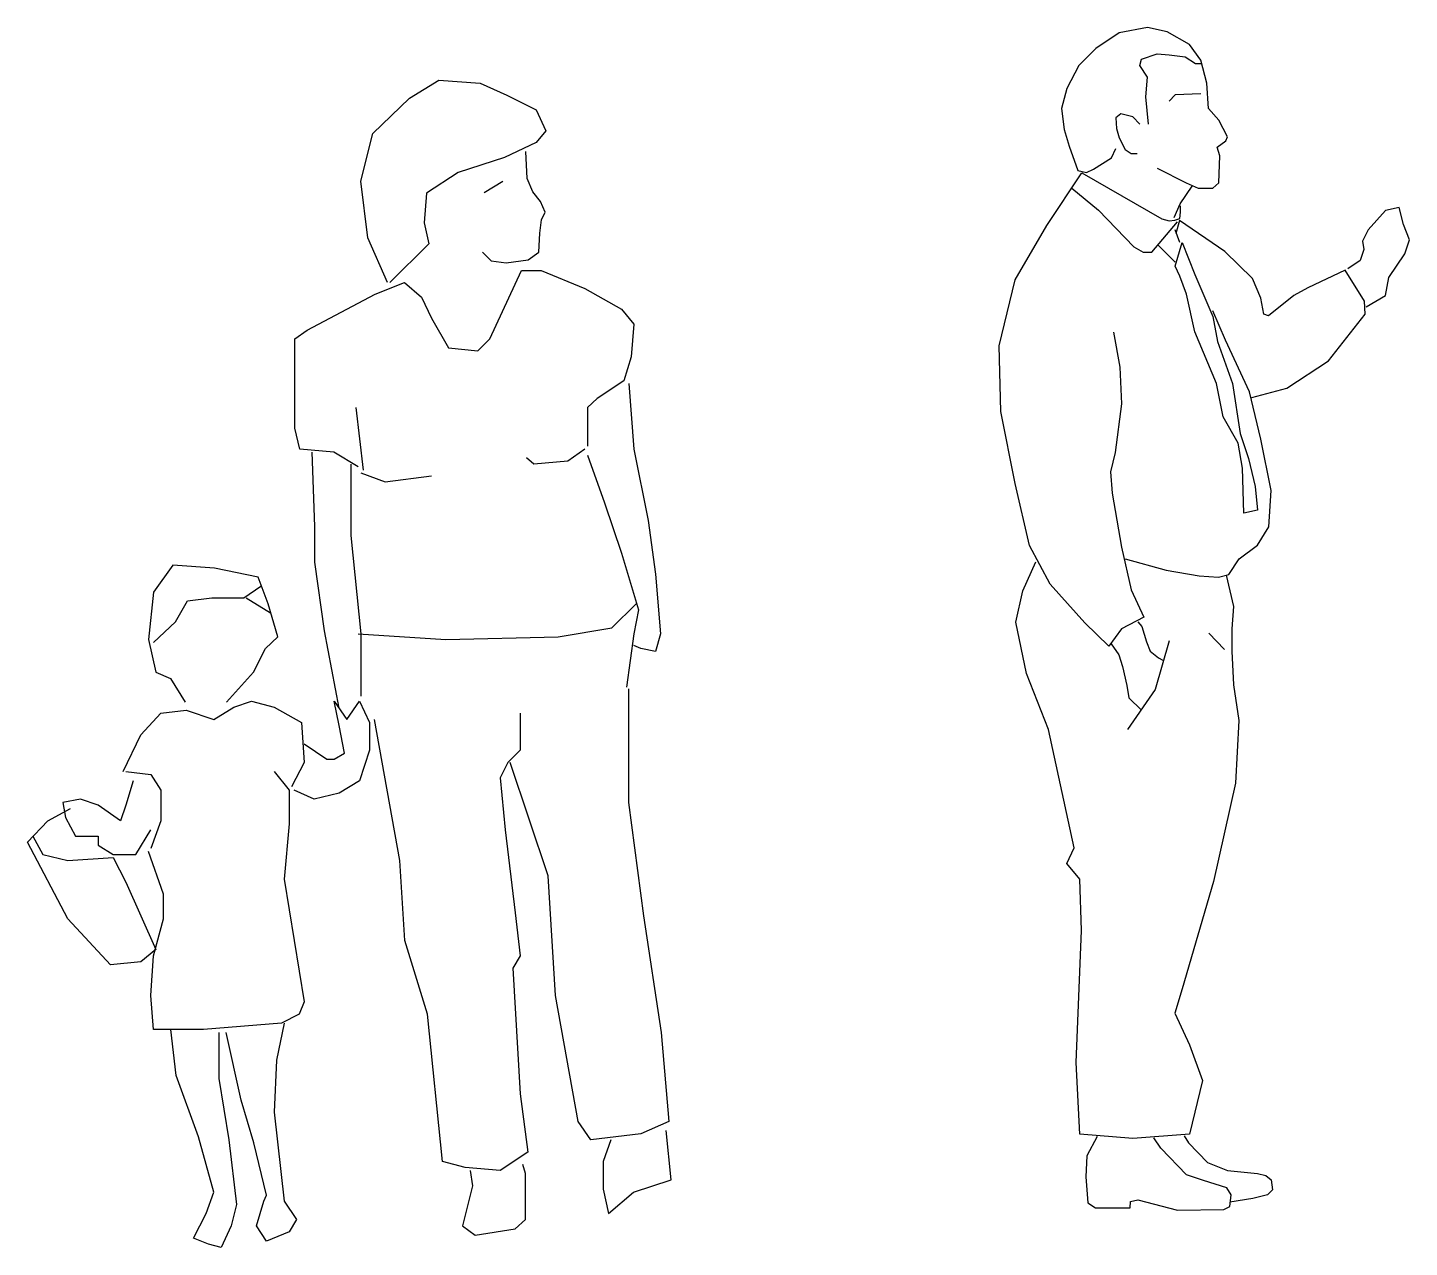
# Model space of a CAD drawing. Header units: millimetres. Extents: x -1543.84 to -1541.98, y 1859.5 to 1861.14.
import ezdxf

# ---------------------------------------------------------------- set-up
doc = ezdxf.new("R2010")
doc.units = ezdxf.units.MM
doc.header["$LTSCALE"] = 10
doc.layers.add('Humanos', color=2, linetype='Continuous')

msp = doc.modelspace()

# ---------------------------------------------------------------- linework, layer by layer
at = {"layer": 'Humanos'}
for p, q in [((-1543.3279, 1861.0434), (-1543.2885, 1861.0674)), ((-1543.2885, 1861.0674), (-1543.2329, 1861.0634)), ((-1543.2329, 1861.0634), (-1543.1969, 1861.0474)), ((-1543.377, 1860.9955), (-1543.3279, 1861.0434)), ((-1543.1969, 1861.0474), (-1543.1575, 1861.0274)), ((-1543.1575, 1861.0274), (-1543.1445, 1860.9995)), ((-1543.3934, 1860.9315), (-1543.377, 1860.9955)), ((-1543.1575, 1860.9834), (-1543.2002, 1860.9634)), ((-1543.1445, 1860.9995), (-1543.1575, 1860.9834)), ((-1543.2002, 1860.9634), (-1543.2624, 1860.9434)), ((-1543.1695, 1860.9353), (-1543.1716, 1860.9713)), ((-1543.3836, 1860.8555), (-1543.3934, 1860.9315)), ((-1543.2624, 1860.9434), (-1543.3049, 1860.9155)), ((-1543.2023, 1860.9313), (-1543.2275, 1860.9159)), ((-1543.1622, 1860.9172), (-1543.1695, 1860.9353)), ((-1543.3049, 1860.9155), (-1543.3082, 1860.8755)), ((-1543.1517, 1860.9043), (-1543.1622, 1860.9172)), ((-1543.1454, 1860.8902), (-1543.1517, 1860.9043)), ((-1543.1506, 1860.8799), (-1543.1454, 1860.8902)), ((-1543.3082, 1860.8755), (-1543.3016, 1860.8475)), ((-1543.1527, 1860.862), (-1543.1506, 1860.8799)), ((-1543.3573, 1860.7956), (-1543.3836, 1860.8555)), ((-1543.1538, 1860.8361), (-1543.1527, 1860.862)), ((-1542.2928, 1860.8492), (-1542.2989, 1860.8661)), ((-1543.3016, 1860.8475), (-1543.354, 1860.7956)), ((-1543.2296, 1860.8361), (-1543.2181, 1860.8245)), ((-1543.1685, 1860.8258), (-1543.1538, 1860.8361)), ((-1543.2181, 1860.8245), (-1543.1981, 1860.822)), ((-1543.1981, 1860.822), (-1543.1685, 1860.8258)), ((-1543.2197, 1860.7196), (-1543.1772, 1860.8115)), ((-1543.1772, 1860.8115), (-1543.1511, 1860.8115)), ((-1543.1511, 1860.8115), (-1543.092, 1860.7875)), ((-1543.4655, 1860.7315), (-1543.3737, 1860.7796)), ((-1543.3737, 1860.7796), (-1543.3343, 1860.7956)), ((-1543.3343, 1860.7956), (-1543.3115, 1860.7756)), ((-1543.092, 1860.7875), (-1543.0429, 1860.7596)), ((-1543.3115, 1860.7756), (-1543.2984, 1860.7475)), ((-1543.0429, 1860.7596), (-1543.0265, 1860.7396)), ((-1543.2984, 1860.7475), (-1543.2754, 1860.7075)), ((-1543.4818, 1860.7196), (-1543.4655, 1860.7315)), ((-1543.0265, 1860.7396), (-1543.0298, 1860.6956)), ((-1543.4818, 1860.5997), (-1543.4818, 1860.7196)), ((-1543.2754, 1860.7075), (-1543.2361, 1860.7035)), ((-1543.2361, 1860.7035), (-1543.2197, 1860.7196)), ((-1543.0298, 1860.6956), (-1543.0396, 1860.6635)), ((-1543.0396, 1860.6635), (-1543.0757, 1860.6396)), ((-1543.0331, 1860.6596), (-1543.0265, 1860.5716)), ((-1543.0757, 1860.6396), (-1543.0887, 1860.6275)), ((-1543.4, 1860.6275), (-1543.3901, 1860.5435)), ((-1543.0887, 1860.6275), (-1543.0887, 1860.5756)), ((-1543.4752, 1860.5716), (-1543.4818, 1860.5997)), ((-1543.4294, 1860.5676), (-1543.4752, 1860.5716)), ((-1543.4589, 1860.5676), (-1543.4556, 1860.4676)), ((-1543.3967, 1860.5476), (-1543.4294, 1860.5676)), ((-1543.1608, 1860.5516), (-1543.1706, 1860.5597)), ((-1543.115, 1860.5556), (-1543.1608, 1860.5516)), ((-1543.092, 1860.5716), (-1543.115, 1860.5556)), ((-1543.0887, 1860.5635), (-1543.0659, 1860.4995)), ((-1543.0265, 1860.5716), (-1543.0069, 1860.4756)), ((-1543.4064, 1860.5516), (-1543.4064, 1860.4557)), ((-1543.3934, 1860.5397), (-1543.3606, 1860.5276)), ((-1543.3606, 1860.5276), (-1543.2984, 1860.5356)), ((-1543.0659, 1860.4995), (-1543.0429, 1860.4316)), ((-1543.4556, 1860.4676), (-1543.4556, 1860.4195)), ((-1543.0069, 1860.4756), (-1542.9971, 1860.4036)), ((-1543.4064, 1860.4557), (-1543.3934, 1860.3236)), ((-1543.0429, 1860.4316), (-1543.0199, 1860.3557)), ((-1543.6456, 1860.4157), (-1543.6717, 1860.3795)), ((-1543.5899, 1860.4116), (-1543.6456, 1860.4157)), ((-1543.531, 1860.3995), (-1543.5899, 1860.4116)), ((-1543.4556, 1860.4195), (-1543.4425, 1860.3276)), ((-1543.5505, 1860.3716), (-1543.5277, 1860.3876)), ((-1543.5177, 1860.3636), (-1543.531, 1860.3995)), ((-1542.9971, 1860.4036), (-1542.9905, 1860.3236)), ((-1543.6717, 1860.3795), (-1543.6783, 1860.3157)), ((-1543.6259, 1860.3676), (-1543.5932, 1860.3716)), ((-1543.5932, 1860.3716), (-1543.5505, 1860.3716)), ((-1543.5473, 1860.3716), (-1543.5146, 1860.3516)), ((-1543.6423, 1860.3395), (-1543.6259, 1860.3676)), ((-1543.5047, 1860.3195), (-1543.5177, 1860.3636)), ((-1543.056, 1860.3317), (-1543.0232, 1860.3636)), ((-1543.0199, 1860.3557), (-1543.0265, 1860.3236)), ((-1543.6717, 1860.3117), (-1543.6423, 1860.3395)), ((-1542.3494, 1860.3397), (-1542.3436, 1860.3334)), ((-1542.3436, 1860.3334), (-1542.3377, 1860.3128)), ((-1543.6783, 1860.3157), (-1543.6684, 1860.2717)), ((-1543.5211, 1860.3036), (-1543.5047, 1860.3195)), ((-1543.4425, 1860.3276), (-1543.4228, 1860.2236)), ((-1543.3967, 1860.3236), (-1543.2788, 1860.3157)), ((-1543.3934, 1860.3236), (-1543.3934, 1860.2396)), ((-1543.2788, 1860.3157), (-1543.1281, 1860.3195)), ((-1543.1281, 1860.3195), (-1543.056, 1860.3317)), ((-1543.0265, 1860.3236), (-1543.0363, 1860.2517)), ((-1542.9905, 1860.3236), (-1542.9971, 1860.2996)), ((-1542.2326, 1860.3024), (-1542.2538, 1860.3242)), ((-1543.5374, 1860.2717), (-1543.5211, 1860.3036)), ((-1543.0168, 1860.3036), (-1543.0265, 1860.3076)), ((-1542.9971, 1860.2996), (-1543.0168, 1860.3036)), ((-1542.3377, 1860.3128), (-1542.3325, 1860.3003)), ((-1542.3216, 1860.2911), (-1542.3156, 1860.288)), ((-1543.6684, 1860.2717), (-1543.6489, 1860.2636)), ((-1543.6489, 1860.2636), (-1543.6292, 1860.2317)), ((-1543.5735, 1860.2317), (-1543.5374, 1860.2717)), ((-1543.0336, 1860.2497), (-1543.0336, 1860.097)), ((-1543.6618, 1860.2166), (-1543.628, 1860.2209)), ((-1543.628, 1860.2209), (-1543.5909, 1860.2084)), ((-1543.5909, 1860.2084), (-1543.5639, 1860.2249)), ((-1543.5639, 1860.2249), (-1543.5403, 1860.2331)), ((-1543.5403, 1860.2331), (-1543.5098, 1860.2249)), ((-1543.5098, 1860.2249), (-1543.4727, 1860.2043)), ((-1543.4221, 1860.2001), (-1543.4288, 1860.2331)), ((-1543.4288, 1860.2331), (-1543.4118, 1860.2084)), ((-1543.4118, 1860.2084), (-1543.395, 1860.2331)), ((-1543.395, 1860.2331), (-1543.3815, 1860.2043)), ((-1543.6888, 1860.1878), (-1543.6618, 1860.2166)), ((-1543.4727, 1860.2043), (-1543.4692, 1860.1506)), ((-1543.3815, 1860.2043), (-1543.3815, 1860.1671)), ((-1543.3409, 1860.0187), (-1543.3747, 1860.2084)), ((-1543.1789, 1860.2166), (-1543.1789, 1860.1671)), ((-1543.7124, 1860.1383), (-1543.6888, 1860.1878)), ((-1543.4153, 1860.1631), (-1543.4221, 1860.2001)), ((-1543.4692, 1860.1754), (-1543.4389, 1860.1548)), ((-1543.3815, 1860.1671), (-1543.395, 1860.126)), ((-1543.1789, 1860.1671), (-1543.1957, 1860.1506)), ((-1543.4692, 1860.1506), (-1543.4862, 1860.1178)), ((-1543.4389, 1860.1548), (-1543.4288, 1860.1548)), ((-1543.4288, 1860.1548), (-1543.4153, 1860.1631)), ((-1543.1957, 1860.1506), (-1543.2059, 1860.1301)), ((-1543.1416, 1859.9982), (-1543.1924, 1860.1506)), ((-1543.7091, 1860.1383), (-1543.6753, 1860.1343)), ((-1543.6753, 1860.1343), (-1543.6618, 1860.1135)), ((-1543.5098, 1860.1383), (-1543.4895, 1860.1135)), ((-1543.2059, 1860.1301), (-1543.1991, 1860.06)), ((-1543.6989, 1860.126), (-1543.7091, 1860.093)), ((-1543.6618, 1860.1135), (-1543.6618, 1860.0723)), ((-1543.4895, 1860.1135), (-1543.4895, 1860.0682)), ((-1543.4557, 1860.1013), (-1543.4827, 1860.1135)), ((-1543.4221, 1860.1095), (-1543.4557, 1860.1013)), ((-1543.395, 1860.126), (-1543.4221, 1860.1095)), ((-1543.77, 1860.1013), (-1543.7935, 1860.097)), ((-1543.7935, 1860.097), (-1543.7901, 1860.0765)), ((-1543.7462, 1860.093), (-1543.77, 1860.1013)), ((-1543.7159, 1860.0723), (-1543.7462, 1860.093)), ((-1543.7091, 1860.093), (-1543.7159, 1860.0723)), ((-1543.0336, 1860.097), (-1543.0133, 1859.9444)), ((-1543.8409, 1860.0435), (-1543.8138, 1860.0723)), ((-1543.8138, 1860.0723), (-1543.7833, 1860.0888)), ((-1543.7901, 1860.0765), (-1543.7766, 1860.0517)), ((-1543.6618, 1860.0723), (-1543.6753, 1860.0352)), ((-1543.6956, 1860.027), (-1543.6753, 1860.06)), ((-1543.4895, 1860.0682), (-1543.4963, 1859.9939)), ((-1543.1991, 1860.06), (-1543.1856, 1859.9486)), ((-1543.7868, 1859.9404), (-1543.8409, 1860.0435)), ((-1543.8341, 1860.0517), (-1543.8206, 1860.027)), ((-1543.7766, 1860.0517), (-1543.7462, 1860.0517)), ((-1543.7462, 1860.0517), (-1543.7462, 1860.0393)), ((-1543.7462, 1860.0393), (-1543.726, 1860.027)), ((-1543.8206, 1860.027), (-1543.7868, 1860.0187)), ((-1543.7868, 1860.0187), (-1543.726, 1860.0229)), ((-1543.726, 1860.027), (-1543.6956, 1860.027)), ((-1543.726, 1860.0229), (-1543.7091, 1859.9899)), ((-1543.6585, 1859.9734), (-1543.6786, 1860.031)), ((-1543.3342, 1859.9114), (-1543.3409, 1860.0187)), ((-1543.1315, 1859.8373), (-1543.1416, 1859.9982)), ((-1543.7091, 1859.9899), (-1543.6888, 1859.9444)), ((-1543.4963, 1859.9939), (-1543.4827, 1859.9114)), ((-1543.6585, 1859.9404), (-1543.6585, 1859.9734)), ((-1543.6888, 1859.9444), (-1543.6686, 1859.8991)), ((-1543.1856, 1859.9486), (-1543.1789, 1859.8909)), ((-1543.0133, 1859.9444), (-1542.9897, 1859.7878)), ((-1543.7294, 1859.8786), (-1543.7868, 1859.9404)), ((-1543.6719, 1859.8909), (-1543.6585, 1859.9404)), ((-1543.4827, 1859.9114), (-1543.4692, 1859.829)), ((-1543.3038, 1859.8125), (-1543.3342, 1859.9114)), ((-1543.6686, 1859.8991), (-1543.6888, 1859.8826)), ((-1543.6753, 1859.8373), (-1543.6719, 1859.8909)), ((-1543.1789, 1859.8909), (-1543.1889, 1859.8743)), ((-1543.6888, 1859.8826), (-1543.7294, 1859.8786)), ((-1543.1889, 1859.8743), (-1543.1789, 1859.7052)), ((-1543.6719, 1859.7918), (-1543.6753, 1859.8373)), ((-1543.1012, 1859.6682), (-1543.1315, 1859.8373)), ((-1543.476, 1859.8125), (-1543.4997, 1859.8001)), ((-1543.4692, 1859.829), (-1543.476, 1859.8125)), ((-1543.2836, 1859.6146), (-1543.3038, 1859.8125)), ((-1543.4997, 1859.8001), (-1543.6044, 1859.7918)), ((-1543.4963, 1859.8001), (-1543.5065, 1859.7507)), ((-1543.6044, 1859.7918), (-1543.6719, 1859.7918)), ((-1543.6415, 1859.73), (-1543.6483, 1859.7918)), ((-1543.5841, 1859.7878), (-1543.5841, 1859.7259)), ((-1543.5538, 1859.697), (-1543.5739, 1859.7878)), ((-1542.9897, 1859.7878), (-1542.9795, 1859.6682)), ((-1543.5065, 1859.7507), (-1543.5098, 1859.6805)), ((-1543.6112, 1859.6476), (-1543.6415, 1859.73)), ((-1543.5841, 1859.7259), (-1543.5706, 1859.6434)), ((-1543.1789, 1859.7052), (-1543.1686, 1859.6269)), ((-1543.5368, 1859.6394), (-1543.5538, 1859.697)), ((-1543.5098, 1859.6805), (-1543.4963, 1859.5609)), ((-1543.0842, 1859.6434), (-1543.1012, 1859.6682)), ((-1542.9795, 1859.6682), (-1543.0168, 1859.6517)), ((-1543.5909, 1859.5733), (-1543.6112, 1859.6476)), ((-1543.0168, 1859.6517), (-1543.0842, 1859.6434)), ((-1542.9762, 1859.5898), (-1542.983, 1859.6559)), ((-1543.5706, 1859.6434), (-1543.5604, 1859.5568)), ((-1543.52, 1859.5691), (-1543.5368, 1859.6394)), ((-1543.1686, 1859.6269), (-1543.2059, 1859.6021)), ((-1543.0572, 1859.6434), (-1543.0674, 1859.6146)), ((-1543.2531, 1859.6063), (-1543.2836, 1859.6146)), ((-1543.1721, 1859.5981), (-1543.1754, 1859.6104)), ((-1543.0674, 1859.6146), (-1543.0674, 1859.5774)), ((-1543.2059, 1859.6021), (-1543.2531, 1859.6063)), ((-1543.2463, 1859.6021), (-1543.243, 1859.5816)), ((-1543.1721, 1859.5363), (-1543.1721, 1859.5981)), ((-1543.0268, 1859.5733), (-1542.9762, 1859.5898)), ((-1543.601, 1859.5445), (-1543.5909, 1859.5733)), ((-1543.243, 1859.5816), (-1543.2565, 1859.528)), ((-1543.0674, 1859.5774), (-1543.0606, 1859.5445)), ((-1543.0606, 1859.5445), (-1543.0268, 1859.5733)), ((-1543.5604, 1859.5568), (-1543.5672, 1859.528)), ((-1543.5335, 1859.528), (-1543.5233, 1859.5609)), ((-1543.5233, 1859.5609), (-1543.52, 1859.5691)), ((-1543.4963, 1859.5609), (-1543.4794, 1859.5363)), ((-1543.6179, 1859.5115), (-1543.601, 1859.5445)), ((-1543.4794, 1859.5363), (-1543.4895, 1859.5198)), ((-1543.1856, 1859.5238), (-1543.1721, 1859.5363)), ((-1543.5672, 1859.528), (-1543.5807, 1859.499)), ((-1543.52, 1859.5073), (-1543.5335, 1859.528)), ((-1543.4895, 1859.5198), (-1543.52, 1859.5073)), ((-1543.2565, 1859.528), (-1543.2395, 1859.5155)), ((-1543.2395, 1859.5155), (-1543.1856, 1859.5238)), ((-1543.5977, 1859.5033), (-1543.6179, 1859.5115)), ((-1543.5807, 1859.499), (-1543.5977, 1859.5033))]:
    msp.add_line(p, q, dxfattribs=at)
for points in [[(-1542.3234, 1860.9491), (-1542.2842, 1860.9293), (-1542.268, 1860.9222), (-1542.2484, 1860.9222), (-1542.2403, 1860.9293), (-1542.2392, 1860.9659), (-1542.2426, 1860.9772), (-1542.2311, 1860.9857), (-1542.2288, 1860.9913), (-1542.2403, 1861.0138), (-1542.2542, 1861.0294), (-1542.2565, 1861.0633), (-1542.2646, 1861.0943), (-1542.2796, 1861.1153), (-1542.3096, 1861.1323), (-1542.3362, 1861.138), (-1542.3743, 1861.1309), (-1542.4055, 1861.1097), (-1542.4285, 1861.0872), (-1542.4447, 1861.0562), (-1542.4516, 1861.0294), (-1542.4481, 1861.0011), (-1542.4413, 1860.9786), (-1542.4297, 1860.9462), (-1542.4181, 1860.9434), (-1542.4089, 1860.9476), (-1542.3847, 1860.9631), (-1542.3789, 1860.9757)], [(-1542.335, 1861.0082), (-1542.3384, 1861.0449), (-1542.3362, 1861.0716), (-1542.3466, 1861.0872), (-1542.3442, 1861.0957), (-1542.3234, 1861.1026), (-1542.3072, 1861.1013), (-1542.2854, 1861.0985), (-1542.2715, 1861.0899), (-1542.2646, 1861.0899)], [(-1542.2646, 1861.0491), (-1542.2992, 1861.0477), (-1542.3072, 1861.0392)], [(-1542.3466, 1861.0082), (-1542.3558, 1861.0181), (-1542.3719, 1861.0223), (-1542.3789, 1861.0167), (-1542.3777, 1861.0026), (-1542.3743, 1860.9899), (-1542.3662, 1860.9744), (-1542.3581, 1860.9688), (-1542.35, 1860.9688)], [(-1542.3818, 1860.7288), (-1542.3732, 1860.6819), (-1542.3712, 1860.6324), (-1542.3797, 1860.5672), (-1542.3861, 1860.5412), (-1542.3839, 1860.5125), (-1542.3712, 1860.4397), (-1542.3583, 1860.3824), (-1542.3413, 1860.3459), (-1542.3712, 1860.3303), (-1542.3882, 1860.3068), (-1542.4203, 1860.338), (-1542.4672, 1860.3901), (-1542.4948, 1860.4423), (-1542.5141, 1860.5256), (-1542.5333, 1860.622), (-1542.5354, 1860.7106), (-1542.5141, 1860.7991), (-1542.4714, 1860.872), (-1542.4244, 1860.9429), (-1542.3168, 1860.8809), (-1542.3071, 1860.8784), (-1542.2996, 1860.8792), (-1542.2928, 1860.8817), (-1542.292, 1860.8901), (-1542.292, 1860.8984)], [(-1542.4377, 1860.9222), (-1542.4019, 1860.8927), (-1542.3546, 1860.8432), (-1542.3419, 1860.8362), (-1542.3304, 1860.8362), (-1542.2958, 1860.8771)], [(-1542.3004, 1860.8827), (-1542.2922, 1860.901), (-1542.2761, 1860.925)], [(-1542.0426, 1860.763), (-1542.0166, 1860.7781), (-1542.012, 1860.8024), (-1541.9905, 1860.8342), (-1541.9844, 1860.853), (-1541.9921, 1860.8736), (-1541.9982, 1860.8961), (-1542.0166, 1860.8923), (-1542.0396, 1860.8661), (-1542.0472, 1860.8511), (-1542.0457, 1860.8398), (-1542.0504, 1860.8249), (-1542.0672, 1860.8137)], [(-1542.1961, 1860.6411), (-1542.1488, 1860.6537), (-1542.0932, 1860.6902), (-1542.0437, 1860.7531), (-1542.0448, 1860.7706), (-1542.0705, 1860.8122), (-1542.1209, 1860.7883), (-1542.1395, 1860.7782), (-1542.1735, 1860.7506), (-1542.1797, 1860.7531), (-1542.1838, 1860.7744), (-1542.1952, 1860.8008), (-1542.2322, 1860.8373), (-1542.293, 1860.8788), (-1542.2981, 1860.8613)], [(-1542.3219, 1860.8455), (-1542.2989, 1860.823)], [(-1542.3664, 1860.424), (-1542.3112, 1860.4089), (-1542.2666, 1860.4015), (-1542.2406, 1860.3996), (-1542.2268, 1860.4033), (-1542.213, 1860.424), (-1542.1884, 1860.4427), (-1542.1731, 1860.467), (-1542.17, 1860.5158), (-1542.1838, 1860.585), (-1542.1991, 1860.6487), (-1542.2314, 1860.718), (-1542.2482, 1860.7574)], [(-1542.2304, 1860.4023), (-1542.2206, 1860.3601), (-1542.223, 1860.33), (-1542.223, 1860.3001), (-1542.2206, 1860.255), (-1542.2133, 1860.2069), (-1542.2181, 1860.1228), (-1542.2477, 1859.9907), (-1542.2895, 1859.8465), (-1542.2993, 1859.8135), (-1542.2797, 1859.7713), (-1542.2625, 1859.7233), (-1542.2797, 1859.6512), (-1542.3559, 1859.6452), (-1542.4272, 1859.6512), (-1542.4321, 1859.7474), (-1542.4248, 1859.9246), (-1542.4272, 1859.9937), (-1542.4445, 1860.0146), (-1542.4346, 1860.0357), (-1542.4691, 1860.1949), (-1542.4986, 1860.27), (-1542.5133, 1860.3391), (-1542.5035, 1860.3812), (-1542.4862, 1860.4202)], [(-1542.3071, 1860.3138), (-1542.3258, 1860.2487), (-1542.363, 1860.1949)], [(-1542.3851, 1860.3098), (-1542.3749, 1860.2952), (-1542.3698, 1860.2797), (-1542.3639, 1860.2539), (-1542.3613, 1860.2373), (-1542.3444, 1860.2208)], [(-1542.3325, 1860.3003), (-1542.3216, 1860.2911)], [(-1542.404, 1859.648), (-1542.4177, 1859.6222), (-1542.419, 1859.5939), (-1542.4163, 1859.559), (-1542.406, 1859.5523), (-1542.3597, 1859.5523), (-1542.359, 1859.5606), (-1542.3494, 1859.5631), (-1542.2957, 1859.5489), (-1542.2335, 1859.5499), (-1542.2254, 1859.5539), (-1542.224, 1859.5697), (-1542.2295, 1859.5789), (-1542.2609, 1859.589), (-1542.284, 1859.5964), (-1542.3182, 1859.6323), (-1542.3277, 1859.6464)], [(-1542.2868, 1859.6489), (-1542.2813, 1859.6397), (-1542.2554, 1859.613), (-1542.2288, 1859.6023), (-1542.1885, 1859.5981), (-1542.177, 1859.5956), (-1542.1702, 1859.5898), (-1542.1682, 1859.5764), (-1542.1749, 1859.5697), (-1542.1948, 1859.5648), (-1542.2254, 1859.5598)]]:
    msp.add_lwpolyline(points, dxfattribs=at)
msp.add_lwpolyline([(-1542.2897, 1860.8492), (-1542.2728, 1860.8061), (-1542.2482, 1860.75), (-1542.2421, 1860.7162), (-1542.2222, 1860.66), (-1542.2115, 1860.5926), (-1542.2006, 1860.5588), (-1542.1914, 1860.5214), (-1542.1884, 1860.4895), (-1542.2069, 1860.4857), (-1542.2084, 1860.5458), (-1542.2145, 1860.5795), (-1542.2344, 1860.6151), (-1542.2436, 1860.66), (-1542.2728, 1860.7293), (-1542.2836, 1860.7799), (-1542.2928, 1860.8042), (-1542.2989, 1860.8173)], close=True, dxfattribs=at)

doc.saveas('drawing.dxf')
